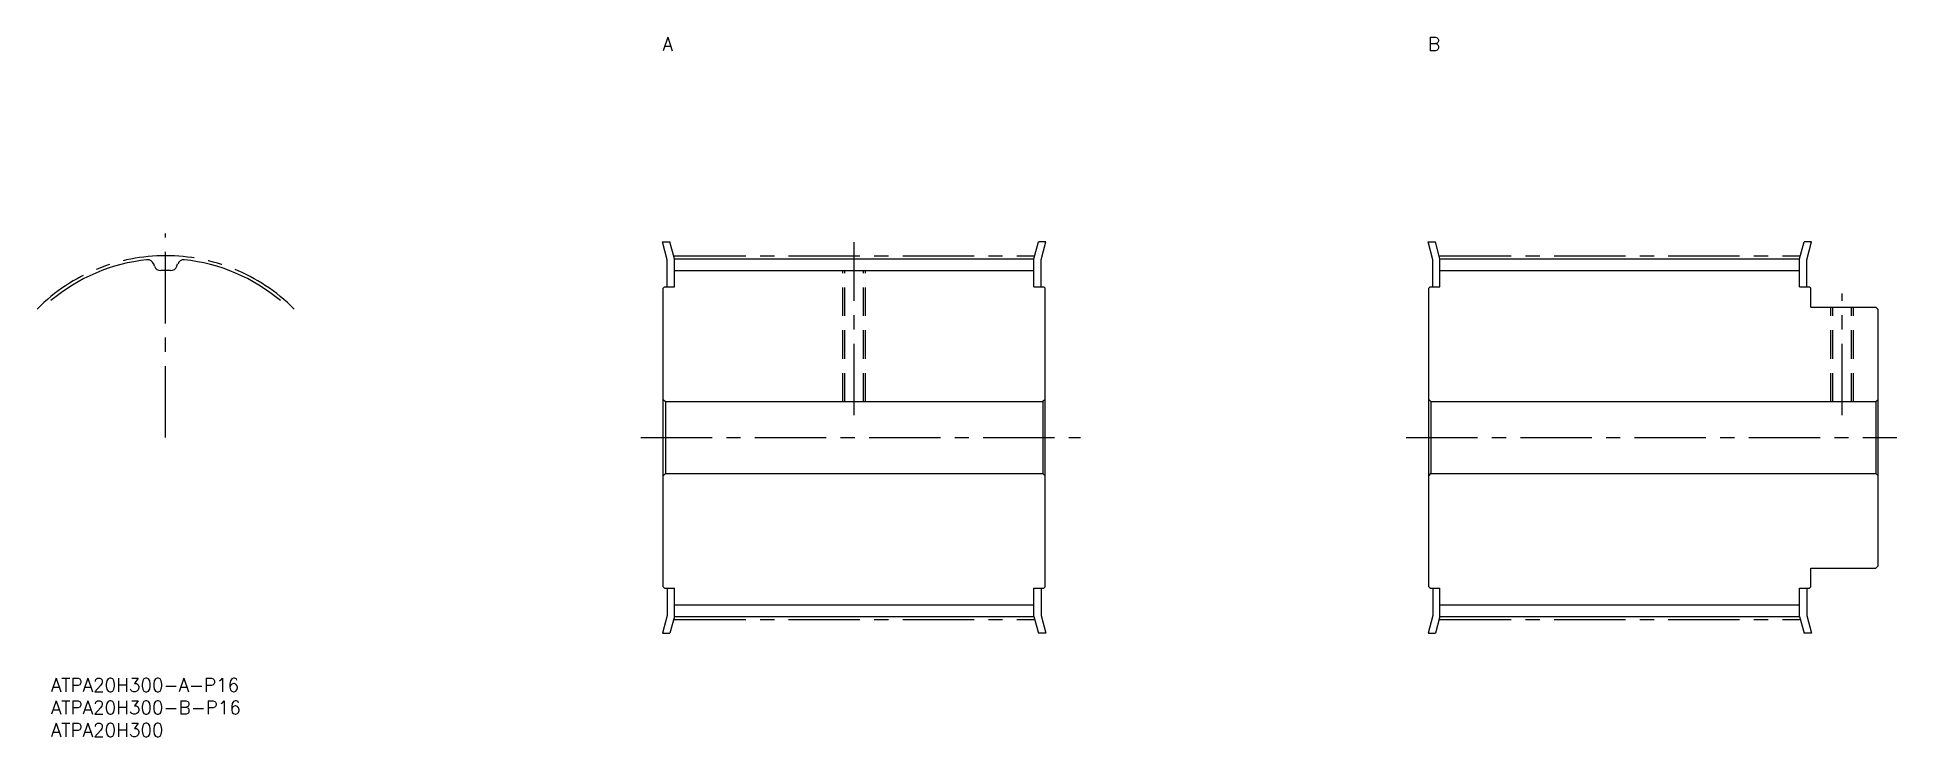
# Model space of a CAD drawing. Extents: x -3 to 411, y -13 to 142.
import ezdxf

# ---------------------------------------------------------------- set-up
doc = ezdxf.new("R2010")
doc.units = 0
doc.header["$LTSCALE"] = 0.5
doc.linetypes.add('CENTER', pattern=[50.8, 31.75, -6.35, 6.35, -6.35])
doc.linetypes.add('DASHED', pattern=[19.05, 12.7, -6.35])
for name, color, linetype in [('MSM_CENTER', 1, 'CENTER'), ('MSM_CONTINUOUS', 7, 'CONTINUOUS'), ('MSM_DASHED', 4, 'DASHED'), ('MSM_PART_NUMBER', 7, 'CONTINUOUS')]:
    doc.layers.add(name, color=color, linetype=linetype)
doc.styles.get("Standard").update_dxf_attribs({"font": 'txt.shx', "height": 3, "bigfont": 'bigfont.shx'})

# ---------------------------------------------------------------- blocks, each defined once
blk = doc.blocks.new('*U37')
at = {"layer": 'MSM_PART_NUMBER'}
blk.add_text('ATPA20H300-A-P16', height=3, dxfattribs=at).set_placement((0, -3))
blk = doc.blocks.new('*U38')
at = {"layer": 'MSM_PART_NUMBER'}
blk.add_text('ATPA20H300-B-P16', height=3, dxfattribs=at).set_placement((0, -8))
blk = doc.blocks.new('*U39')
at = {"layer": 'MSM_PART_NUMBER'}
blk.add_text('ATPA20H300', height=3, dxfattribs=at).set_placement((0, -13))
blk = doc.blocks.new('*U40')
at = {"layer": 'MSM_PART_NUMBER'}
blk.add_text('A', height=3, dxfattribs=at).set_placement((136.09, 139.5))
blk = doc.blocks.new('*U41')
at = {"layer": 'MSM_PART_NUMBER'}
blk.add_text('B', height=3, dxfattribs=at).set_placement((306.42, 139.5))

msp = doc.modelspace()

# ---------------------------------------------------------------- linework, layer by layer
at = {"layer": 'MSM_CENTER'}
for p, q in [((25.54, 53.5), (25.54, 98.85)), ((178.75, 58.5), (178.75, 96.93)), ((138.75, 93.92), (218.75, 93.92)), ((309.08, 93.92), (389.08, 93.92)), ((398.58, 58.5), (398.58, 85.5)), ((131.25, 53.5), (229.11, 53.5)), ((301.58, 53.5), (410.73, 53.5)), ((138.75, 13.07), (218.75, 13.07)), ((309.08, 13.07), (389.08, 13.07))]:
    msp.add_line(p, q, dxfattribs=at)
msp.add_arc((25.54, 53.5), 40.43, 45, 135, dxfattribs=at)
at = {"layer": 'MSM_CONTINUOUS'}
for p, q in [((136.09, 97), (137.75, 97)), ((137.15, 93.03), (136.09, 97)), ((138.75, 93.24), (137.75, 97)), ((218.75, 93.24), (219.76, 97)), ((221.42, 97), (219.76, 97)), ((220.35, 93.03), (221.42, 97)), ((306.42, 97), (308.07, 97)), ((307.48, 93.03), (306.42, 97)), ((309.08, 93.24), (308.07, 97)), ((389.08, 93.24), (390.09, 97)), ((391.74, 97), (390.09, 97)), ((390.68, 93.03), (391.74, 97)), ((23.06, 91.6), (22.88, 92.1)), ((28.03, 91.6), (28.21, 92.1)), ((137.15, 87), (137.15, 93.03)), ((138.75, 93.24), (218.75, 93.24)), ((138.75, 87), (138.75, 93.24)), ((218.75, 87), (218.75, 93.24)), ((220.35, 87), (220.35, 93.03)), ((307.48, 87), (307.48, 93.03)), ((309.08, 93.24), (389.08, 93.24)), ((309.08, 87), (309.08, 93.24)), ((389.08, 87), (389.08, 93.24)), ((390.68, 87), (390.68, 93.03)), ((136.25, 86.7), (136.55, 87)), ((136.55, 87), (138.75, 87)), ((138.75, 90.65), (218.75, 90.65)), ((218.75, 87), (220.95, 87)), ((221.25, 86.7), (220.95, 87)), ((306.58, 86.7), (306.88, 87)), ((306.88, 87), (309.08, 87)), ((309.08, 90.65), (389.08, 90.65)), ((389.08, 87), (391.28, 87)), ((391.58, 86.7), (391.28, 87)), ((136.25, 20.3), (136.25, 86.7)), ((221.25, 20.3), (221.25, 86.7)), ((221.25, 20.3), (221.25, 86.7)), ((306.58, 20.3), (306.58, 86.7)), ((391.58, 82.5), (391.58, 86.7)), ((391.58, 82.5), (406.08, 82.5)), ((406.08, 82.5), (406.58, 82)), ((406.58, 25), (406.58, 82)), ((136.25, 62), (136.75, 61.5)), ((136.75, 61.5), (220.75, 61.5)), ((136.75, 61.5), (136.75, 45.5)), ((221.25, 62), (220.75, 61.5)), ((220.75, 61.5), (220.75, 45.5)), ((306.58, 62), (307.08, 61.5)), ((307.08, 61.5), (406.08, 61.5)), ((307.08, 61.5), (307.08, 45.5)), ((406.08, 61.5), (406.58, 62)), ((406.08, 61.5), (406.08, 45.5)), ((136.25, 45), (136.75, 45.5)), ((136.75, 45.5), (220.75, 45.5)), ((221.25, 45), (220.75, 45.5)), ((306.58, 45), (307.08, 45.5)), ((307.08, 45.5), (406.08, 45.5)), ((406.08, 45.5), (406.58, 45)), ((406.08, 24.5), (406.58, 25)), ((391.58, 24.5), (406.08, 24.5)), ((391.58, 20.3), (391.58, 24.5)), ((136.25, 20.3), (136.55, 20)), ((136.55, 20), (138.75, 20)), ((137.15, 20), (137.15, 13.97)), ((138.75, 13.76), (138.75, 20)), ((218.75, 13.76), (218.75, 20)), ((218.75, 20), (220.95, 20)), ((220.35, 20), (220.35, 13.97)), ((220.95, 20), (221.25, 20.3)), ((306.58, 20.3), (306.88, 20)), ((306.88, 20), (309.08, 20)), ((307.48, 20), (307.48, 13.97)), ((309.08, 13.76), (309.08, 20)), ((389.08, 20), (391.28, 20)), ((389.08, 13.76), (389.08, 20)), ((390.68, 20), (390.68, 13.97)), ((391.28, 20), (391.58, 20.3)), ((137.15, 13.97), (136.09, 10)), ((138.75, 13.76), (137.75, 10)), ((138.75, 16.35), (218.75, 16.35)), ((138.75, 13.76), (218.75, 13.76)), ((218.75, 13.76), (219.76, 10)), ((220.35, 13.97), (221.42, 10)), ((307.48, 13.97), (306.42, 10)), ((309.08, 13.76), (308.07, 10)), ((309.08, 16.35), (389.08, 16.35)), ((309.08, 13.76), (389.08, 13.76)), ((389.08, 13.76), (390.09, 10)), ((390.68, 13.97), (391.74, 10)), ((136.09, 10), (137.75, 10)), ((221.42, 10), (219.76, 10)), ((306.42, 10), (308.07, 10)), ((391.74, 10), (390.09, 10))]:
    msp.add_line(p, q, dxfattribs=at)
for centre, radius, start, end in [((25.54, 53.5), 39.74, 95.9958, 130), ((21.54, 91.61), 1.42, 20, 95.9958), ((24.44, 92.1), 1.47, 200, 271.6425), ((26.65, 92.1), 1.47, 268.3575, 340), ((29.55, 91.61), 1.42, 84.0042, 160), ((25.54, 53.5), 39.74, 50, 84.0042), ((25.54, 53.5), 37.15, 88.3575, 91.6425)]:
    msp.add_arc(centre, radius, start, end, dxfattribs=at)
at = {"layer": 'MSM_DASHED'}
for p, q in [((176.25, 61.5), (176.25, 90.65)), ((176.69, 61.5), (176.69, 90.65)), ((180.82, 61.5), (180.82, 90.65)), ((181.25, 61.5), (181.25, 90.65)), ((396.08, 61.5), (396.08, 82.5)), ((396.52, 61.5), (396.52, 82.5)), ((400.65, 61.5), (400.65, 82.5)), ((401.08, 61.5), (401.08, 82.5))]:
    msp.add_line(p, q, dxfattribs=at)

# ---------------------------------------------------------------- block references
at = {"layer": 'MSM_CONTINUOUS'}
for name in ['*U40', '*U41', '*U37', '*U38', '*U39']:
    msp.add_blockref(name, (0, 0), dxfattribs=at)

doc.saveas('drawing.dxf')
